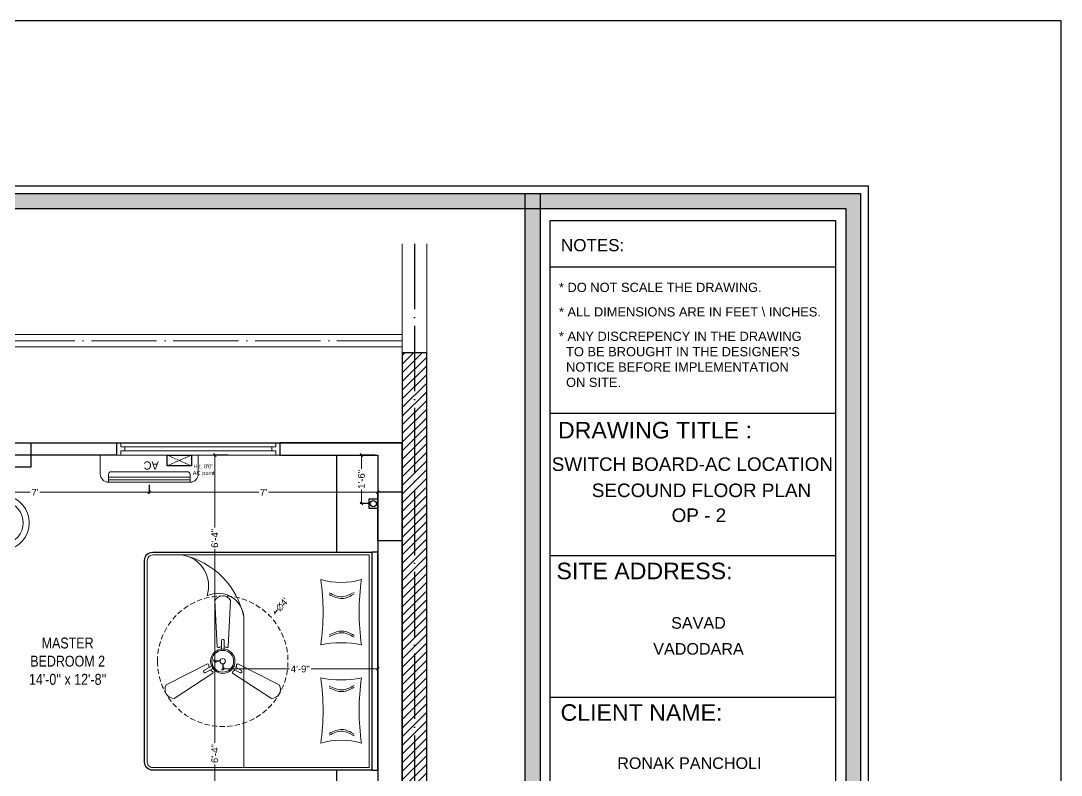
# Model space of a CAD drawing. Header units: millimetres. Extents: x 56222 to 3066687, y -650199 to -121287.
# Drawn here: x 149650.1 to 150032.6, y -178184.9 to -177907.8 of the extents above; entities that cross this region are included whole.
import ezdxf
from ezdxf.enums import TextEntityAlignment as Align

# ---------------------------------------------------------------- set-up
doc = ezdxf.new("R2010")
doc.units = ezdxf.units.MM
doc.header["$MEASUREMENT"] = 0
doc.header["$PDMODE"] = 35
for name, pattern in [('ACAD_ISO04W100', [30, 24, -3, 0, -3]), ('DASHED', [0.75, 0.5, -0.25]), ('DASHED2', [0.375, 0.25, -0.125])]:
    doc.linetypes.add(name, pattern=pattern)
doc.layers.get('Defpoints').update_dxf_attribs({"color": 220})
for name, color, linetype, lineweight in [('COLUMN', 1, 'Continuous', 30), ('dim05', 1, 'Continuous', 13), ('el', 7, 'Continuous', 20), ('ELEC-wires', 1, 'DASHED2', 13), ('Electrical', 84, 'Continuous', 30), ('FIRST FLOOR ( TEXT )', 7, 'Continuous', 9), ('FURNITURE', 32, 'Continuous', 9), ('GROUND FLOOR', 7, 'Continuous', 9), ('GROUND FLOOR  ( HATCH )', 251, 'Continuous', 9), ('NAME PLATE', 7, 'Continuous', 25), ('SECOND FLOOR', 7, 'Continuous', 9), ('SECOND FLOOR  ( PLINE )', 251, 'Continuous', 30), ('Text', 7, 'Continuous', 15), ('wall', 7, 'Continuous', 30), ('X_PLOT', 1, 'Continuous', 9), ('XX~SLAB ( BEAM )~ ( DIM )', 7, 'Continuous', 9)]:
    doc.layers.add(name, color=color, linetype=linetype, lineweight=lineweight)
doc.layers.add('XX~SLAB ( PLINE )', color=251, linetype='Continuous', plot=False)
doc.styles.add('Arial', font='arial.ttf')
doc.styles.add('century g', font='GOTHIC.TTF')
doc.styles.add('KATHA', font='swissc.ttf')
doc.styles.get("Standard").update_dxf_attribs({"font": 'arial.ttf', "height": 6})
doc.styles.add('TEXT', font='eurr____.ttf')
doc.dimstyles.new('Archana', dxfattribs={"dimtxt": 2, "dimasz": 0.75, "dimexe": 0.5, "dimexo": 0.5, "dimgap": 0, "dimtad": 0, "dimzin": 0, "dimdsep": 46, "dimlunit": 4, "dimtxsty": 'century g', "dimblk": 'OBLIQUE', "dimcen": 0, "dimdle": 1, "dimclrd": 256, "dimclre": 256, "dimclrt": 256, "dimadec": 0, "dimazin": 0, "dimtfac": 1, "dimtofl": 0, "dimtmove": 1, "dimatfit": 3, "dimfxl": 1, "dimfxlon": 1, "dimtolj": 1, "dimtzin": 0, "dimlwd": -1, "dimlwe": -1, "dimarcsym": 0})
doc.dimstyles.new('ISO-25', dxfattribs={"dimtxt": 2.5, "dimasz": 1, "dimexe": 0.5, "dimexo": 1, "dimtad": 0, "dimdec": 1, "dimlunit": 4, "dimtxsty": 'Standard', "dimblk": 'OBLIQUE', "dimcen": 2.5, "dimclrd": 1, "dimclre": 1, "dimclrt": 5, "dimadec": 0, "dimazin": 0, "dimtfac": 1, "dimtdec": 1, "dimtmove": 0, "dimatfit": 3, "dimfxl": 1, "dimlwd": -1, "dimarcsym": 0})

# ---------------------------------------------------------------- blocks, each defined once
blk = doc.blocks.new('LAYOUT FILE')
at = {"layer": 'NAME PLATE', "true_color": 0xd39e00}
h = blk.add_hatch(color=42, dxfattribs=at)
h.paths.add_polyline_path([(3346889.83, -513806.18), (3346889.83, -514260.7), (3347535.56, -514260.7), (3347535.56, -513806.18)])
h.paths.add_polyline_path([(3346894.36, -513810.71), (3347531.03, -513810.71), (3347531.03, -514256.17), (3346894.36, -514256.17)], flags=16)
blk.add_hatch(color=42, dxfattribs=at).paths.add_polyline_path([(3347433.6, -514256.17), (3347438.13, -514256.17), (3347438.13, -513806.18), (3347433.6, -513806.18)])
at = {"layer": 'NAME PLATE', "color": 42, "true_color": 0xd39e00}
for p, q in [((3347527.96, -513828.55), (3347441.2, -513828.55)), ((3347527.96, -513872.99), (3347441.2, -513872.99)), ((3347527.96, -513916.26), (3347441.2, -513916.26)), ((3347527.96, -513959.27), (3347441.2, -513959.27))]:
    blk.add_line(p, q, dxfattribs=at)
for points in [[(3346887.56, -513803.91), (3347537.83, -513803.91), (3347537.83, -514262.96), (3346887.56, -514262.96)], [(3346889.83, -513806.18), (3347535.56, -513806.18), (3347535.56, -514260.7), (3346889.83, -514260.7)], [(3347433.6, -514256.17), (3347433.6, -513806.18), (3347438.13, -513806.18), (3347438.13, -514256.17)], [(3346894.36, -513810.71), (3347531.03, -513810.71), (3347531.03, -514256.17), (3346894.36, -514256.17)], [(3347441.2, -514252.44), (3347441.2, -513814.44), (3347527.96, -513814.44), (3347527.96, -514252.44)]]:
    blk.add_lwpolyline(points, close=True, dxfattribs=at)
at = {"layer": 'NAME PLATE', "style": 'Arial'}
for s, height, p in [('NOTES:', 3.699, (3347454.07, -513823.73)), ('DRAWING TITLE : ', 5.0338, (3347474.01, -513880.61)), ('SITE ADDRESS:', 5.0338, (3347469.85, -513923.39)), ('CLIENT NAME:', 5.0338, (3347468.93, -513966.4))]:
    blk.add_text(s, height=height, dxfattribs=at).set_placement(p, align=Align.CENTER)
at = {"layer": 'NAME PLATE', "char_height": 2.7974, "width": 108.0765, "attachment_point": 1, "style": 'Arial'}
for s, insert in [('* DO NOT SCALE THE DRAWING.', (3347443.82, -513833.31, 0)), ('* ALL DIMENSIONS ARE IN FEET \\\\ INCHES.', (3347443.82, -513840.75, 0)), ("* ANY DISCREPENCY IN THE DRAWING \\P  TO BE BROUGHT IN THE DESIGNER'S\\P  NOTICE BEFORE IMPLEMENTATION \\P  ON SITE.", (3347443.82, -513848.18, 0))]:
    blk.add_mtext(s, dxfattribs=dict(at, insert=insert))
blk = doc.blocks.new('fan')
at = {"layer": 'Electrical', "lineweight": 15, "ltscale": 20}
for p, q in [((3300835.29, -509900.78), (3300836.47, -509923.43)), ((3300841.81, -509923.43), (3300842.99, -509900.78)), ((3300838.47, -509924.57), (3300838.47, -509920.25)), ((3300839.81, -509920.28), (3300839.81, -509924.57)), ((3300831.66, -509931.77), (3300811.45, -509942.07)), ((3300866.83, -509942.07), (3300846.62, -509931.77)), ((3300815.3, -509948.74), (3300834.33, -509936.39)), ((3300829.93, -509935.08), (3300833.64, -509932.93)), ((3300834.31, -509934.09), (3300830.57, -509936.25)), ((3300843.95, -509936.39), (3300862.98, -509948.74)), ((3300847.68, -509936.23), (3300843.97, -509934.09)), ((3300844.64, -509932.93), (3300848.38, -509935.09))]:
    blk.add_line(p, q, dxfattribs=at)
at = {"layer": 'Electrical', "linetype": 'DASHED', "lineweight": 15, "ltscale": 5}
blk.add_circle((3300839.14, -509930.53), 32, dxfattribs=at)
at = {"layer": 'Electrical', "lineweight": 15, "ltscale": 20}
for centre, major_axis, start_param, end_param in [((3300839.14, -509902.94), (3.12, 3.12), -0.272136, 1.842967), ((3300839.13, -509920.5), (0.501, 0.501), -0.465536, 1.983618), ((3300839.14, -509930.53), (4.24, -4.24), 3.14161, 9.424795), ((3300839.14, -509930.53), (3.77, -3.77), 1.749190548672175e-05, 6.283202799085073), ((3300837.1, -509923.08), (0.51, 0.51), 2.863014, 4.257784), ((3300839.14, -509926.42), (2.27, -2.27), 2.565057, 2.951308), ((3300839.14, -509926.42), (2.27, 2.27), 0.19032, 0.57657), ((3300841.18, -509923.08), (0.51, -0.51), 5.167028, 6.561799), ((3300831.67, -509932.49), (0.51, -0.51), 0.978238, 2.373008), ((3300839.14, -509930.53), (0.943, 0.943), 1.570814, 7.853999), ((3300846.61, -509932.49), (0.51, -0.51), 2.339416, 3.734186), ((3300830.46, -509935.55), (0.501, -0.501), 3.199655, 5.648809), ((3300835.59, -509932.58), (2.27, -2.27), 3.855511, 4.241762), ((3300835.59, -509932.58), (2.27, -2.27), 4.659452, 5.045703), ((3300833.71, -509936.02), (0.51, 0.51), -1.325776, 0.068994), ((3300844.57, -509936.02), (0.51, -0.51), 3.072633, 4.467404), ((3300842.69, -509932.58), (2.27, 2.27), 4.37911, 4.765361), ((3300842.69, -509932.58), (2.27, 2.27), 5.183051, 5.569301), ((3300847.83, -509935.54), (0.501, 0.501), 3.723254, 6.172408), ((3300815.25, -509944.32), (3.12, -3.12), 3.393055, 5.508159), ((3300863.03, -509944.32), (3.12, -3.12), 5.48745, 7.602554)]:
    blk.add_ellipse(centre, major_axis=major_axis, ratio=1, start_param=start_param, end_param=end_param, dxfattribs=at)
blk = doc.blocks.new('_Oblique')
at = {"layer": 'wall', "color": 0, "lineweight": -2}
blk.add_line((-0.5, -0.5), (0.5, 0.5), dxfattribs=at)
blk = doc.blocks.new('*D362')
at = {"layer": 'Defpoints', "color": 0, "lineweight": 30, "transparency": 16777216}
for p in [(149743.43, -178125.24), (149711.21, -178160.81)]:
    blk.add_point(p, dxfattribs=at)
at = {"layer": 'dim05', "transparency": 16777216}
blk.add_line((149744.44, -178124.12), (149743.43, -178125.24), dxfattribs=at)
at = {"layer": 'dim05', "transparency": 16777216, "xscale": 0.75, "yscale": 0.75, "zscale": 0.75, "rotation": 227.8301719994969}
blk.add_blockref('_Oblique', (149743.43, -178125.24), dxfattribs=at)
at = {"layer": 'dim05', "color": 5, "lineweight": 25, "transparency": 16777216, "insert": (149746.19, -178122.19), "char_height": 2.5, "attachment_point": 5, "rotation": 47.8302, "style": 'century g'}
blk.add_mtext("\\A1;∅4'", dxfattribs=at)
blk = doc.blocks.new('*D359')
at = {"layer": 'Defpoints', "color": 0, "lineweight": 30, "transparency": 16777216}
for p in [(149724.32, -178143.02, -0.13), (149781.32, -178143.02, -0.13), (149781.32, -178145.86)]:
    blk.add_point(p, dxfattribs=at)
at = {"layer": 'dim05', "color": 1, "linetype": 'Continuous', "lineweight": -2, "transparency": 16777216}
for p, q in [((149724.32, -178144.02), (149724.32, -178146.36)), ((149781.32, -178144.02), (149781.32, -178146.36))]:
    blk.add_line(p, q, dxfattribs=at)
at = {"layer": 'dim05', "color": 1, "linetype": 'Continuous', "transparency": 16777216}
for p, q in [((149724.32, -178145.86), (149748.82, -178145.86)), ((149781.32, -178145.86), (149756.82, -178145.86))]:
    blk.add_line(p, q, dxfattribs=at)
at = {"layer": 'dim05', "color": 1, "transparency": 16777216, "rotation": 180}
blk.add_blockref('_Oblique', (149724.32, -178145.86), dxfattribs=at)
at = {"layer": 'dim05', "color": 1, "transparency": 16777216}
blk.add_blockref('_Oblique', (149781.32, -178145.86), dxfattribs=at)
at = {"layer": 'dim05', "color": 5, "lineweight": 25, "transparency": 16777216, "insert": (149752.82, -178145.86), "char_height": 2.5, "attachment_point": 5, "style": 'Arial'}
blk.add_mtext('4\'-9"', dxfattribs=at)
blk = doc.blocks.new('*D547')
at = {"layer": 'Defpoints', "color": 0, "lineweight": 30, "transparency": 16777216}
for p in [(149721.38, -178143.02), (149724.32, -178143.02, -0.13), (149719.82, -178218.77, -0.13)]:
    blk.add_point(p, dxfattribs=at)
at = {"layer": 'dim05', "color": 1, "linetype": 'Continuous', "lineweight": -2, "transparency": 16777216}
for p, q in [((149723.32, -178143.02), (149720.88, -178143.02)), ((149720.82, -178218.77), (149721.88, -178218.77))]:
    blk.add_line(p, q, dxfattribs=at)
at = {"layer": 'dim05', "color": 1, "linetype": 'Continuous', "transparency": 16777216}
for p, q in [((149721.38, -178143.02), (149721.38, -178172.99)), ((149721.38, -178218.77), (149721.38, -178180.9))]:
    blk.add_line(p, q, dxfattribs=at)
at = {"layer": 'dim05', "color": 1, "transparency": 16777216}
for p, rotation in [((149721.38, -178143.02), 90), ((149721.38, -178218.77), 270)]:
    blk.add_blockref('_Oblique', p, dxfattribs=dict(at, rotation=rotation))
at = {"layer": 'dim05', "color": 5, "lineweight": 25, "transparency": 16777216, "insert": (149721.38, -178176.94), "char_height": 2.5, "attachment_point": 5, "rotation": 90, "style": 'Arial'}
blk.add_mtext('6\'-4"', dxfattribs=at)
blk = doc.blocks.new('*D548')
at = {"layer": 'Defpoints', "color": 0, "lineweight": 30, "transparency": 16777216}
for p in [(149721.38, -178067.27), (149727.32, -178067.27, -0.13), (149724.32, -178143.02, -0.13)]:
    blk.add_point(p, dxfattribs=at)
at = {"layer": 'dim05', "color": 1, "linetype": 'Continuous', "lineweight": -2, "transparency": 16777216}
for p, q in [((149726.32, -178067.27), (149720.88, -178067.27)), ((149723.32, -178143.02), (149720.88, -178143.02))]:
    blk.add_line(p, q, dxfattribs=at)
at = {"layer": 'dim05', "color": 1, "linetype": 'Continuous', "transparency": 16777216}
for p, q in [((149721.38, -178067.27), (149721.38, -178093.93)), ((149721.38, -178143.02), (149721.38, -178101.84))]:
    blk.add_line(p, q, dxfattribs=at)
at = {"layer": 'dim05', "color": 1, "transparency": 16777216}
for p, rotation in [((149721.38, -178067.27), 90), ((149721.38, -178143.02), 270)]:
    blk.add_blockref('_Oblique', p, dxfattribs=dict(at, rotation=rotation))
at = {"layer": 'dim05', "color": 5, "lineweight": 25, "transparency": 16777216, "insert": (149721.38, -178097.89), "char_height": 2.5, "attachment_point": 5, "rotation": 90, "style": 'Arial'}
blk.add_mtext('6\'-4"', dxfattribs=at)
blk = doc.blocks.new('*D579')
at = {"layer": 'Defpoints', "color": 0, "lineweight": 30, "transparency": 16777216}
for p in [(149775.32, -178067.27), (149781.32, -178067.27, -0.13), (149779.67, -178085.12, -0.13)]:
    blk.add_point(p, dxfattribs=at)
at = {"layer": 'dim05', "color": 1, "linetype": 'Continuous', "lineweight": -2, "transparency": 16777216}
for p, q in [((149780.32, -178067.27), (149774.82, -178067.27)), ((149778.67, -178085.12), (149774.82, -178085.12))]:
    blk.add_line(p, q, dxfattribs=at)
at = {"layer": 'dim05', "color": 1, "linetype": 'Continuous', "transparency": 16777216}
for p, q in [((149775.32, -178067.27), (149775.32, -178072.37)), ((149775.32, -178085.12), (149775.32, -178080.03))]:
    blk.add_line(p, q, dxfattribs=at)
at = {"layer": 'dim05', "color": 1, "transparency": 16777216}
for p, rotation in [((149775.32, -178067.27), 90), ((149775.32, -178085.12), 270)]:
    blk.add_blockref('_Oblique', p, dxfattribs=dict(at, rotation=rotation))
at = {"layer": 'dim05', "color": 5, "lineweight": 25, "transparency": 16777216, "insert": (149775.32, -178076.2), "char_height": 2.5, "attachment_point": 5, "rotation": 90, "style": 'Arial'}
blk.add_mtext('1\'-6"', dxfattribs=at)
blk = doc.blocks.new('ac paln')
at = {"layer": 'Electrical', "lineweight": 15}
for p, q in [((389238.69, -37646.36), (389238.69, -37610.34)), ((389238.69, -37610.34), (389245.67, -37610.34)), ((389245.81, -37613.35), (389248.68, -37613.35)), ((389246.82, -37643.35), (389246.82, -37613.35)), ((389247.82, -37643.35), (389247.82, -37613.35)), ((389248.68, -37613.35), (389248.68, -37643.35)), ((389248.68, -37643.35), (389248.68, -37613.35)), ((389244.81, -37642.35), (389244.81, -37614.35)), ((389245.81, -37643.35), (389248.68, -37643.35)), ((389248.68, -37643.35), (389248.68, -37643.35)), ((389245.67, -37646.36), (389238.69, -37646.36))]:
    blk.add_line(p, q, dxfattribs=at)
for centre, start, end in [((389245.67, -37613.35), 0, 90), ((389245.67, -37643.35), 270, 0)]:
    blk.add_arc(centre, 3.01, start, end, dxfattribs=at)
at = {"layer": 'Electrical', "lineweight": 15, "extrusion": (0, 0, -1)}
for centre, start_param, end_param in [((389245.81, -37614.35), -0.785398, 0.785398), ((389245.81, -37642.35), 3.926991, 5.497787)]:
    blk.add_ellipse(centre, major_axis=(-0.71, 0.71), ratio=1, start_param=start_param, end_param=end_param, dxfattribs=at)
at = {"layer": 'Text', "style": 'TEXT'}
blk.add_text('AC', height=3, rotation=270, dxfattribs=at).set_placement((389241.02, -37624.87))
blk = doc.blocks.new('6616')
at = {"color": 242, "linetype": 'DASHED', "true_color": 0xcd2027}
for p, q in [((386784.79, -36915.77), (386775.78, -36911.78)), ((386784.79, -36911.78), (386775.78, -36915.77))]:
    blk.add_line(p, q, dxfattribs=at)
at = {"layer": 'ELEC-wires', "color": 5, "linetype": 'ByBlock', "lineweight": 30, "ltscale": 4}
blk.add_lwpolyline([(386775.78, -36911.78), (386784.79, -36911.78), (386784.79, -36915.77), (386775.78, -36915.77)], close=True, dxfattribs=at)
blk = doc.blocks.new('*D860')
at = {"layer": 'Defpoints', "color": 0, "lineweight": 30, "transparency": 16777216}
for p in [(149613.32, -178076.41, -0.13), (149697.32, -178077.27, -0.13), (149697.32, -178080.95)]:
    blk.add_point(p, dxfattribs=at)
at = {"layer": 'dim05', "color": 1, "linetype": 'Continuous', "lineweight": -2, "transparency": 16777216}
for p, q in [((149613.32, -178077.41), (149613.32, -178081.45)), ((149697.32, -178078.27), (149697.32, -178081.45))]:
    blk.add_line(p, q, dxfattribs=at)
at = {"layer": 'dim05', "color": 1, "linetype": 'Continuous', "transparency": 16777216}
for p, q in [((149613.32, -178080.95), (149653.56, -178080.95)), ((149697.32, -178080.95), (149657.09, -178080.95))]:
    blk.add_line(p, q, dxfattribs=at)
at = {"layer": 'dim05', "color": 1, "transparency": 16777216, "rotation": 180}
blk.add_blockref('_Oblique', (149613.32, -178080.95), dxfattribs=at)
at = {"layer": 'dim05', "color": 1, "transparency": 16777216}
blk.add_blockref('_Oblique', (149697.32, -178080.95), dxfattribs=at)
at = {"layer": 'dim05', "color": 5, "lineweight": 25, "transparency": 16777216, "insert": (149655.32, -178080.95), "char_height": 2.5, "attachment_point": 5, "style": 'Arial'}
blk.add_mtext("7'", dxfattribs=at)
blk = doc.blocks.new('*D861')
at = {"layer": 'Defpoints', "color": 0, "lineweight": 30, "transparency": 16777216}
for p in [(149697.32, -178077.27, -0.13), (149781.32, -178077.27, -0.13), (149781.32, -178080.95)]:
    blk.add_point(p, dxfattribs=at)
at = {"layer": 'dim05', "color": 1, "linetype": 'Continuous', "lineweight": -2, "transparency": 16777216}
for p, q in [((149697.32, -178078.27), (149697.32, -178081.45)), ((149781.32, -178078.27), (149781.32, -178081.45))]:
    blk.add_line(p, q, dxfattribs=at)
at = {"layer": 'dim05', "color": 1, "linetype": 'Continuous', "transparency": 16777216}
for p, q in [((149697.32, -178080.95), (149737.56, -178080.95)), ((149781.32, -178080.95), (149741.09, -178080.95))]:
    blk.add_line(p, q, dxfattribs=at)
at = {"layer": 'dim05', "color": 1, "transparency": 16777216, "rotation": 180}
blk.add_blockref('_Oblique', (149697.32, -178080.95), dxfattribs=at)
at = {"layer": 'dim05', "color": 1, "transparency": 16777216}
blk.add_blockref('_Oblique', (149781.32, -178080.95), dxfattribs=at)
at = {"layer": 'dim05', "color": 5, "lineweight": 25, "transparency": 16777216, "insert": (149739.32, -178080.95), "char_height": 2.5, "attachment_point": 5, "style": 'Arial'}
blk.add_mtext("7'", dxfattribs=at)

msp = doc.modelspace()

# ---------------------------------------------------------------- hatches: boundary and pattern name
at = {"layer": 'GROUND FLOOR  ( HATCH )'}
h = msp.add_hatch(dxfattribs=at)
h.set_pattern_fill('ANSI31', color=6, scale=18, style=0)
h.set_pattern_definition([(45, (33258.6348, -15754.0994), (-1.590990258, 1.590990258), [])])
h.paths.add_polyline_path([(149799.321, -178029.774), (149790.321, -178029.774), (149790.321, -178373.274), (149799.321, -178373.274)])

# ---------------------------------------------------------------- linework, layer by layer
at = {"layer": 'COLUMN', "elevation": -0.126}
for points in [[(149644.821, -178062.774), (149653.821, -178062.774), (149653.821, -178071.774), (149644.821, -178071.774)], [(149781.321, -178080.774), (149790.321, -178080.774), (149790.321, -178098.774), (149781.321, -178098.774)]]:
    msp.add_lwpolyline(points, close=True, dxfattribs=at)
at = {"layer": 'FURNITURE', "lineweight": 30}
for p, q in [((149766.267, -178102.976, -0.126), (149766.267, -178067.274, -0.126)), ((149766.267, -178218.774, -0.126), (149766.267, -178183.071, -0.126))]:
    msp.add_line(p, q, dxfattribs=at)
at = {"layer": 'FURNITURE'}
msp.add_line((149732.084, -178182.071, -0.126), (149732.084, -178126.783, -0.126), dxfattribs=at)
at = {"layer": 'FURNITURE', "elevation": -0.126, "flags": 128}
for points in [[(149637.242, -178099.969), (149637.242, -178102.194), (149644.624, -178102.194, 0.8536134), (149644.675, -178082.194), (149637.242, -178082.194), (149637.242, -178084.419)], [(149639.464, -178099.969), (149637.242, -178099.969), (149644.441, -178099.972, 0.8357584), (149644.486, -178084.416), (149639.464, -178084.416), (149637.242, -178084.416)]]:
    msp.add_lwpolyline(points, format="xyb", dxfattribs=at)
at = {"layer": 'FURNITURE', "lineweight": 30, "elevation": -0.126}
msp.add_lwpolyline([(149695.58, -178180.071), (149695.58, -178105.976, -0.4142136), (149698.58, -178102.976), (149779.168, -178102.976), (149779.168, -178183.071), (149698.58, -178183.071, -0.4142136)], format="xyb", close=True, dxfattribs=at)
at = {"layer": 'FURNITURE'}
for points, elevation in [([(149696.58, -178180.071), (149696.58, -178105.976, -0.4142136), (149698.58, -178103.976), (149778.168, -178103.976), (149778.168, -178182.071), (149698.58, -178182.071, -0.4142136)], -0.126), ([(149718.563, -178118.987, -0.5279651), (149732.084, -178126.783, 0.2964894), (149709.442, -178103.976, -0.4593765), (149718.563, -178118.987)], -0.126), ([(149760.347, -178136.967, -0.1005861), (149775.347, -178136.967, -0.0757258), (149775.347, -178112.967, -0.1489672), (149760.347, -178112.967, -0.0741156)], -0.131), ([(149760.347, -178149.144, 0.1005861), (149775.347, -178149.144, 0.0757258), (149775.347, -178173.144, 0.1489672), (149760.347, -178173.144, 0.0741156)], -0.131)]:
    msp.add_lwpolyline(points, format="xyb", close=True, dxfattribs=dict(at, elevation=elevation))
at = {"layer": 'FURNITURE', "lineweight": 30, "elevation": -0.126}
msp.add_lwpolyline([(149779.168, -178183.071), (149781.321, -178183.071), (149781.321, -178102.976), (149779.168, -178102.976)], close=True, dxfattribs=at)
at = {"layer": 'FURNITURE'}
for points in [[(149772.609, -178117.709, -0.131), (149771.192, -178118.481, -0.131), (149768.198, -178120.112, -0.131), (149765.082, -178118.671, -0.131), (149763.44, -178117.912, -0.131)], [(149772.609, -178118.354, -0.131), (149771.192, -178119.126, -0.131), (149768.198, -178120.756, -0.131), (149765.082, -178119.316, -0.131), (149763.44, -178118.557, -0.131)], [(149772.609, -178133.545, -0.131), (149771.192, -178132.773, -0.131), (149768.198, -178131.142, -0.131), (149765.082, -178132.582, -0.131), (149763.44, -178133.341, -0.131)], [(149772.609, -178134.189, -0.131), (149771.192, -178133.417, -0.131), (149768.198, -178131.787, -0.131), (149765.082, -178133.227, -0.131), (149763.44, -178133.986, -0.131)], [(149772.609, -178151.921, -0.131), (149771.192, -178152.693, -0.131), (149768.198, -178154.324, -0.131), (149765.082, -178152.883, -0.131), (149763.44, -178152.125, -0.131)], [(149772.609, -178152.566, -0.131), (149771.192, -178153.338, -0.131), (149768.198, -178154.969, -0.131), (149765.082, -178153.528, -0.131), (149763.44, -178152.769, -0.131)], [(149772.609, -178169.721, -0.131), (149771.192, -178168.949, -0.131), (149768.198, -178167.318, -0.131), (149765.082, -178168.759, -0.131), (149763.44, -178169.518, -0.131)], [(149772.609, -178170.366, -0.131), (149771.192, -178169.594, -0.131), (149768.198, -178167.963, -0.131), (149765.082, -178169.404, -0.131), (149763.44, -178170.162, -0.131)]]:
    msp.add_open_spline(points, degree=3, knots=[0, 0, 0, 0, 4.5779171, 9.671137, 9.671137, 9.671137, 9.671137], dxfattribs=at)
at = {"layer": 'GROUND FLOOR'}
for p, q in [((149790.321, -177989.725, -0.126), (149790.321, -178510.658, -0.126)), ((149790.321, -177989.725, -0.126), (149790.321, -178086.774, -0.126)), ((149799.321, -177989.725, -0.126), (149799.321, -178510.658, -0.126)), ((149290.071, -178023.024, -0.126), (149790.321, -178023.024, -0.126)), ((149294.571, -178027.524, -0.126), (149790.321, -178027.524, -0.126))]:
    msp.add_line(p, q, dxfattribs=at)
at = {"layer": 'GROUND FLOOR', "color": 1, "linetype": 'ACAD_ISO04W100'}
msp.add_line((149794.821, -177989.725, -0.126), (149794.821, -178373.274, -0.126), dxfattribs=at)
at = {"layer": 'GROUND FLOOR', "color": 1, "linetype": 'ACAD_ISO04W100', "elevation": -0.126}
msp.add_lwpolyline([(149790.321, -178025.274), (149292.321, -178025.274), (149292.321, -178487.774), (149790.321, -178487.774)], dxfattribs=at)
at = {"layer": 'GROUND FLOOR', "color": 6, "lineweight": 30, "elevation": -0.126}
msp.add_lwpolyline([(149799.321, -178029.774), (149790.321, -178029.774), (149790.321, -178373.274), (149799.321, -178373.274)], close=True, dxfattribs=at)
at = {"layer": 'SECOND FLOOR'}
for p, q in [((149389.821, -178062.774, -0.126), (149790.321, -178062.774, -0.126)), ((149685.32, -178062.774, -0.126), (149685.32, -178067.274, -0.126)), ((149745.321, -178062.774, -0.126), (149745.321, -178067.274, -0.126)), ((149613.321, -178067.274, -0.126), (149781.321, -178067.274, -0.126)), ((149781.321, -178067.274, -0.126), (149781.321, -178218.774, -0.126))]:
    msp.add_line(p, q, dxfattribs=at)
at = {"layer": 'SECOND FLOOR', "elevation": -0.126}
msp.add_lwpolyline([(149745.321, -178062.774), (149743.821, -178062.774), (149743.821, -178064.274), (149742.321, -178064.274), (149742.321, -178065.774), (149688.32, -178065.774), (149688.32, -178064.274), (149686.82, -178064.274), (149686.82, -178062.774), (149685.32, -178062.774), (149685.32, -178067.274), (149686.82, -178067.274), (149686.82, -178065.774), (149688.32, -178065.774), (149688.32, -178064.274), (149742.321, -178064.274), (149742.321, -178065.774), (149743.821, -178065.774), (149743.821, -178067.274), (149745.321, -178067.274), (149745.321, -178062.774), (149685.32, -178062.774), (149685.32, -178067.274), (149745.321, -178067.274)], close=True, dxfattribs=at)
at = {"layer": 'SECOND FLOOR  ( PLINE )', "elevation": -0.126}
for points in [[(149608.821, -178223.274), (149589.321, -178223.274), (149589.321, -178218.774), (149608.821, -178218.774), (149608.821, -178067.274), (149539.821, -178067.274), (149539.821, -178062.774), (149685.32, -178062.774), (149685.32, -178067.274), (149613.321, -178067.274), (149613.321, -178218.774), (149655.321, -178218.774), (149655.321, -178223.274), (149613.321, -178223.274)], [(149790.321, -178062.774), (149745.321, -178062.774), (149745.321, -178067.274), (149781.321, -178067.274), (149781.321, -178218.774), (149749.821, -178218.774), (149749.821, -178223.274), (149781.321, -178223.274), (149781.321, -178350.774), (149748.316, -178350.774), (149748.316, -178355.274), (149781.321, -178355.274), (149781.321, -178373.274), (149790.321, -178373.274)]]:
    msp.add_lwpolyline(points, close=True, dxfattribs=at)
at = {"layer": 'X_PLOT', "linetype": 'ACAD_ISO04W100', "lineweight": 30}
msp.add_line((149794.821, -177989.725, -0.126), (149794.821, -178485.524, -0.126), dxfattribs=at)
at = {"layer": 'XX~SLAB ( BEAM )~ ( DIM )'}
msp.add_line((149781.321, -178067.274, -0.126), (149781.321, -178075.274, -0.126), dxfattribs=at)
at = {"layer": 'XX~SLAB ( BEAM )~ ( DIM )', "color": 3, "lineweight": 30}
msp.add_lwpolyline([(150032.597, -177907.771), (147249.712, -177907.771), (147249.712, -178560.829), (150032.597, -178560.829)], close=True, dxfattribs=at)
at = {"layer": 'XX~SLAB ( BEAM )~ ( DIM )', "color": 6, "lineweight": 30, "elevation": -0.126}
msp.add_lwpolyline([(149777.993, -178086.78), (149781.312, -178086.78), (149781.329, -178083.47), (149778.011, -178083.47)], close=True, dxfattribs=at)
at = {"layer": 'XX~SLAB ( BEAM )~ ( DIM )', "color": 6, "lineweight": 30}
msp.add_circle((149779.666, -178085.125, -0.126), 1.155, dxfattribs=at)
at = {"layer": 'XX~SLAB ( PLINE )', "elevation": -0.126}
msp.add_lwpolyline([(149385.321, -178062.774), (149790.321, -178062.774), (149790.321, -178373.274), (149781.321, -178373.274), (149761.516, -178373.274), (149721.179, -178373.274), (149695.821, -178373.274), (149548.821, -178373.274), (149475.577, -178373.274), (149385.321, -178373.274)], close=True, dxfattribs=at)

# ---------------------------------------------------------------- block references
at = {"layer": 'dim05', "color": 1, "lineweight": 35, "xscale": -0.7500069902881101, "yscale": 0.7500069902881101, "zscale": 0.7500069902881101}
msp.add_blockref('fan', (2625376.75, 204308.437, -0.126), dxfattribs=at)
at = {"layer": 'el', "color": 18, "true_color": 0x000000, "rotation": 270}
msp.add_blockref('ac paln', (187325.671, 211171.414, -0.126), dxfattribs=at)
at = {"layer": 'el', "color": 1}
msp.add_blockref('6616', (-237071.946, -141155.49, -0.126), dxfattribs=at)
at = {"layer": 'NAME PLATE', "lineweight": 0, "xscale": 1.209046105522275, "yscale": 1.209046105522275, "zscale": 1.209046105522275}
msp.add_blockref('LAYOUT FILE', (-3897365.991, 443244.172), dxfattribs=at)

# ---------------------------------------------------------------- texts
at = {"layer": 'Electrical', "color": 240, "true_color": 0xed1f24, "transparency": 33554687}
msp.add_text('H.t. 8\'0"', height=1.5, dxfattribs=at).set_placement((149713.562, -178072.174))
at = {"layer": 'Electrical', "color": 5, "transparency": 33554687}
msp.add_text('AC point', height=1.5, dxfattribs=at).set_placement((149713.28, -178074.644))
at = {"layer": 'FIRST FLOOR ( TEXT )', "insert": (149667.295, -178143.024, -0.126), "char_height": 4, "attachment_point": 5, "style": 'KATHA'}
msp.add_mtext("MASTER \\PBEDROOM 2\\P14'-0'' x 12'-8''", dxfattribs=at)
at = {"layer": 'NAME PLATE', "style": 'Arial'}
for s, height, p in [('SWITCH BOARD-AC LOCATION', 4.97292, (149896.997, -178073.107)), ('SECOUND FLOOR PLAN', 4.97292, (149900.346, -178082.723)), ('OP - 2 ', 4.9729, (149900.346, -178091.871)), (' SAVAD ', 4.2457, (149899.244, -178131.072)), ('VADODARA', 4.2457, (149899.244, -178140.603)), ('RONAK PANCHOLI    ', 4.24568, (149899.182, -178182.585))]:
    msp.add_text(s, height=height, dxfattribs=at).set_placement(p, align=Align.CENTER)

# ---------------------------------------------------------------- dimensions: what is measured, and where the dimension line sits
at = {"layer": 'dim05', "color": 27, "lineweight": 25, "true_color": 0x7d5120}
for base, p1, p2, picture, middle in [((149721.38396, -178067.27376), (149724.32079, -178143.02377, -0.12563), (149727.3208, -178067.27376, -0.12563), '*D548', (149721.38396, -178097.88519)), ((149721.38395724, -178143.023765452), (149719.820785097, -178218.773765452, -0.125634607), (149724.320785097, -178143.023765451, -0.125634607), '*D547', (149721.38395724, -178176.94412698))]:
    dim = msp.add_linear_dim(base=base, p1=p1, p2=p2, angle=90, dimstyle='ISO-25', override={"dimtxsty": 'Arial'}, dxfattribs=at)
    dim.commit()
    dim.dimension.update_dxf_attribs({"geometry": picture, "text_midpoint": middle, "dimtype": 160})
dim = msp.add_linear_dim(base=(149775.323, -178067.274), p1=(149779.666, -178085.125, -0.126), p2=(149781.321, -178067.274, -0.126), angle=90, dimstyle='ISO-25', override={"dimtxsty": 'Arial'}, dxfattribs=at)
dim.commit()
dim.dimension.update_dxf_attribs({"geometry": '*D579', "text_midpoint": (149775.323, -178076.199)})
for base, p1, p2, override, picture, middle in [((149697.321, -178080.955), (149613.321, -178076.405, -0.126), (149697.321, -178077.269, -0.126), {"dimdec": 0, "dimtxsty": 'Arial'}, '*D860', (149655.321, -178080.955)), ((149781.321, -178080.955), (149697.321, -178077.269, -0.126), (149781.321, -178077.269, -0.126), {"dimdec": 0, "dimtxsty": 'Arial'}, '*D861', (149739.321, -178080.955)), ((149781.321, -178145.859), (149724.321, -178143.024, -0.126), (149781.321, -178143.024, -0.126), {"dimtxsty": 'Arial'}, '*D359', (149752.821, -178145.859))]:
    dim = msp.add_linear_dim(base=base, p1=p1, p2=p2, dimstyle='ISO-25', override=override, dxfattribs=at)
    dim.commit()
    dim.dimension.update_dxf_attribs({"geometry": picture, "text_midpoint": middle})
dim = msp.add_diameter_dim_2p(p1=(149711.209, -178160.812, -0.126), p2=(149743.433, -178125.236, -0.126), dimstyle='Archana', override={"dimtxt": 2.5, "dimclrt": 5}, dxfattribs=at)
dim.commit()
dim.dimension.update_dxf_attribs({"geometry": '*D362', "text_midpoint": (149746.194, -178122.187, -0.126)})

doc.saveas('drawing.dxf')
